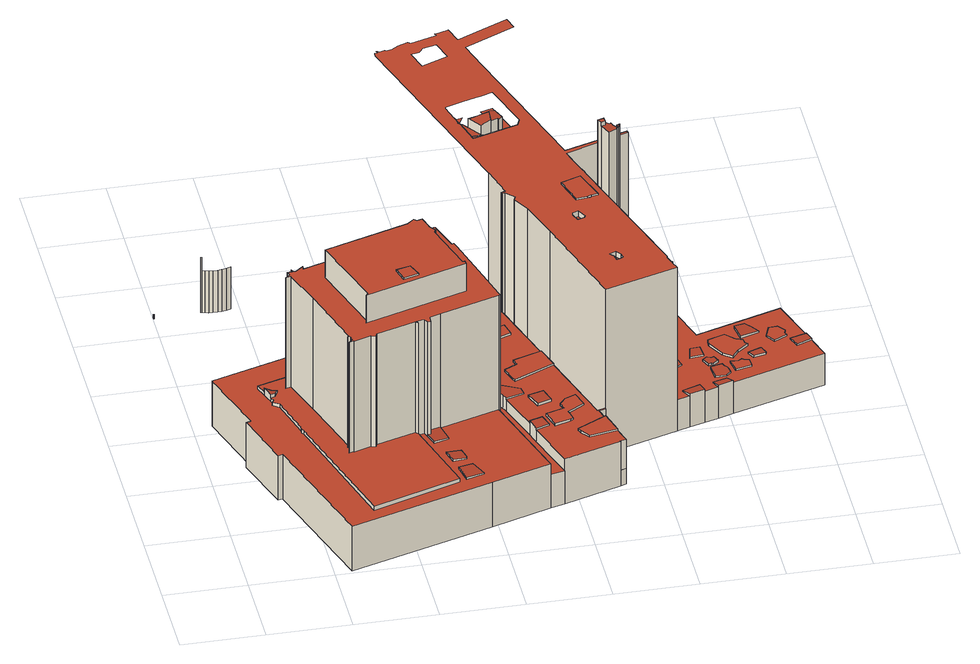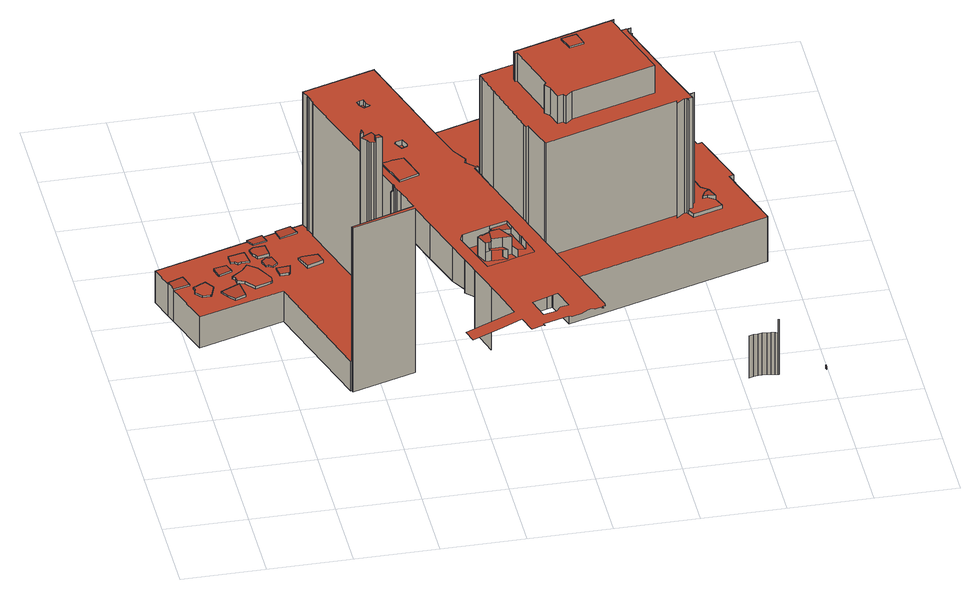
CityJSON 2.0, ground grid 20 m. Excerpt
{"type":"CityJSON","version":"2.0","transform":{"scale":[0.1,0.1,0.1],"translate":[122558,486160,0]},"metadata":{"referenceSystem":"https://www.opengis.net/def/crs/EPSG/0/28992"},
"CityObjects":{
"building1":{"type":"Building","attributes":{"aantal_verblijfsobjecten":11,"bouwjaar":1990,"gebruiksdoel":"bijeenkomstfunctie,onderwijsfunctie,winkelfunctie","oppervlakte_max":21258,"oppervlakte_min":65,"rdf_seealso":"http://bag.basisregistraties.overheid.nl/bag/id/pand/0363100012185420","rf_extrusion_mode":"standard","rf_force_lod11":false,"rf_h_ground":0.588,"rf_h_pc_98p":0,"rf_h_roof_50p":15.75,"rf_h_roof_70p":39.68,"rf_h_roof_max":51.8,"rf_h_roof_min":8.48,"rf_h_roof_ridge":46.74,"rf_is_glass_roof":false,"rf_nodata_frac":0.0242,"rf_nodata_r":0,"rf_pc_select":"PREFERRED_AND_LATEST","rf_pc_year":0,"rf_pointcloud_unusable":false,"rf_pt_density":16.63,"rf_ridgelines":9,"rf_rmse_lod22":0.879,"rf_roof_planes":178,"rf_roof_type":"slanted","rf_success":true,"rf_t_run":5727,"rf_volume_lod22":271666.47,"status":"Pand in gebruik"},"children":["building1-1"]},
"building1-1":{"type":"BuildingPart","parents":["building1"],"geometry":[{"type":"MultiSurface","lod":"2.2","boundaries":[[[0,1,2,3]],[[4,5,1,0]],[[3,2,6,7]],[[8,9,10,11]],[[12,13,9,8]],[[11,10,5,4]],[[7,6,14,15]],[[16,17,18,19]],[[20,21,22,23]],[[24,19,18,25,26,27]],[[26,25,21,20]],[[23,22,28,29]],[[30,31,32,33]],[[34,35,31,30]],[[36,37,35,34]],[[38,39,19,24]],[[40,41,42,43]],[[44,45,41,40]],[[27,26,46,47]],[[29,28,37,36]],[[44,40,43,48]],[[47,49,38,24,27]],[[49,50,39,38]],[[47,46,50,49]],[[51,52,17,16]],[[53,54,55,56]],[[56,55,57,58]],[[59,60,61,62]],[[62,61,63,64]],[[65,66,67,68,69,63,61,60,70,71,72,73,57,55,54,74,75,76,51,16,19,39,50,46,26,20,23,29,36,34,30,33,77,78]],[[79,74,54,53]],[[58,57,73,80]],[[81,72,71,82]],[[82,71,70,83]],[[80,73,72,81]],[[83,70,60,59]],[[64,63,69,84]],[[85,75,74,79]],[[76,86,52,51]],[[87,76,75,85]],[[88,89,86,76,87]],[[90,91,89,88]],[[84,69,68,92]],[[93,94,91,90]],[[95,96,94,93]],[[15,14,97,98]],[[99,100,101,102,103]],[[92,68,67,104]],[[33,32,105,77]],[[102,101,106,107]],[[104,67,66,108]],[[107,106,109,110]],[[25,18,17,52,86,89,91,94,96,111,112,113,114,12,8,11,4,0,3,7,15,98,115,116,117,118,119,120,121,122,123,105,32,31,35,37,28,22,21],[124,125,126,127],[128,129,130,131,132,133]],[[134,135,136,137]],[[138,139,135,134]],[[110,109,140,141]],[[141,140,142,143]],[[143,142,144,145]],[[145,144,146,147]],[[147,146,148,149]],[[108,66,65,150]],[[114,151,13,12]],[[108,150,152,153,154,155,156,157,158,159,160,161,162,163,164,165,166,167,168,95,93,90,88,87,85,79,53,56,58,80,81,82,83,59,62,64,84,92,104],[169,170,171,172,173,136,135,139,174,175,176,177,178]],[[150,65,78,152]],[[77,105,123,78]],[[152,78,123,122,153]],[[179,180,181,182]],[[183,174,139,138]],[[153,122,121,154]],[[184,185,180,179]],[[154,121,120,186,155]],[[187,127,126,188]],[[182,189,184,179]],[[186,120,119,190]],[[182,181,191,189]],[[155,186,192,156]],[[193,130,129,194]],[[137,136,173,195]],[[156,192,196,157]],[[197,196,192,186,190,198]],[[189,191,185,184]],[[190,119,118,198]],[[199,124,127,187]],[[194,129,128,200]],[[201,199,187,188]],[[188,126,125,201]],[[168,111,96,95]],[[202,131,130,193]],[[194,200,203,204,202,193]],[[157,196,197,158]],[[200,128,133,203]],[[203,133,132,204]],[[204,132,131,202]],[[198,118,117,197]],[[201,125,124,199]],[[205,206,207,208,209,210,211,183,138,134,137,195,212],[191,181,180,185]],[[158,197,117,116,159]],[[211,175,174,183]],[[210,176,175,211]],[[209,177,176,210]],[[208,178,177,209]],[[205,171,170,206]],[[98,97,213,214,115]],[[207,169,178,208]],[[206,170,169,207]],[[212,172,171,205]],[[195,173,172,212]],[[113,215,151,114]],[[112,216,217,215,113]],[[111,218,216,112]],[[167,219,218,111,168]],[[166,220,221,219,167]],[[115,214,222,116]],[[165,223,220,166]],[[159,116,222,224,160]],[[225,216,218,219,221,226]],[[225,227,217,216]],[[160,224,228,161]],[[161,228,229,230,162]],[[164,231,223,165]],[[232,226,221,220]],[[162,230,233,234,163]],[[163,234,231,164]],[[235,225,226,232]],[[234,233,236]],[[230,229,237,238]],[[222,214,239,240,241,242,243,237,229,228,224]],[[214,213,244,239]],[[230,238,245,246,247,248,236,233]],[[249,238,237,243,250]],[[248,251,236]],[[252,253,245,238,249]],[[254,248,247,255]],[[256,247,246]],[[245,253,246]],[[250,243,242,257,258]],[[257,242,241,259]],[[260,259,241,240,261,262]],[[261,240,239,263]],[[264,265,253,252]],[[266,264,252,249,250,258,267]],[[268,269,251,248,254]],[[270,271,259,260]],[[255,247,256,272,273]],[[270,260,262,274]],[[262,261,275,274]],[[258,257,276,267]],[[268,254,255,273]],[[266,277,265,264]],[[274,275,271,270]],[[267,276,277,266]],[[278,279,280,281]],[[281,280,282,283]],[[284,285,227,225,235]],[[286,287,288,289]],[[290,291,292,293]],[[273,272,269,268]],[[293,292,294,295]],[[294,292,291,296,297,298,299,284,235,232,220,223,231,234,236,251,269,272,256,246,253,265,277,276,257,259,271,275,261,263,300,301,302,303,304,305,306,307,308,309,310,311,312],[313,314,315,316],[317,288,287,318],[319,320,321,282,280,279,322,323,324,325,326]],[[327,296,291,290]],[[289,288,317,328]],[[328,329,286,289]],[[329,318,287,286]],[[283,282,321,330]],[[331,322,279,278]],[[263,239,244,332,333,300]],[[334,297,296,327]],[[335,306,305,336]],[[328,317,318,329]],[[293,295,337,338,334,327,290]],[[336,305,304,339]],[[330,321,320,340]],[[340,341,342,343,344,345,331,278,281,283,330]],[[345,323,322,331]],[[340,320,319,341]],[[346,314,313,347]],[[295,294,312,337]],[[344,324,323,345]],[[347,313,316,348]],[[346,347,348,349]],[[349,315,314,346]],[[350,351,335,336,339]],[[338,298,297,334]],[[341,319,326,342]],[[351,307,306,335]],[[339,304,303,350]],[[343,325,324,344]],[[348,316,315,349]],[[342,326,325,343]],[[300,333,352,301]],[[353,284,299,354]],[[298,355,356,299]],[[301,352,357,302]],[[333,358,357,352]],[[333,332,359,358]],[[354,299,356,360,361]],[[337,312,362,355,298,338]],[[363,364,285,284,353]],[[311,365,362,312]],[[307,366,367,308]],[[350,303,368,366,307,351]],[[302,357,369,368,303]],[[358,359,369,357]],[[370,371,364,363]],[[372,373,360,356,355,362,365,374,375,376]],[[361,360,373,377]],[[377,373,372,378]],[[378,372,376,379]],[[310,374,365,311]],[[308,367,380,309]],[[379,376,375,381]],[[381,375,374,310,382]],[[382,310,309,383]],[[384,385,386,387]],[[387,386,388,389]],[[390,391,392,393]],[[393,392,394,385,384]],[[389,388,395,396]],[[397,398,399,395,388,386,385,394,400,401]],[[402,400,394,392]],[[398,403,404,399]],[[405,406,391,390]],[[407,398,397,408]],[[409,410,402,392,391,406,411,412]],[[410,413,414,400,402]],[[415,416,417,403,398,407]],[[409,418,413,410]],[[400,414,419,420,401]],[[401,420,421,397]],[[412,422,418,409]],[[411,423,422,412]],[[424,425,417,416]],[[406,426,423,411]],[[415,407,408,427,428]],[[420,419,429,430]],[[420,430,431,421]],[[408,397,421,431,432,427]],[[433,434,435,436]],[[436,435,437,438]],[[425,439,440,441,442,443,444,429,419,414,413,418,422,423,426,445,446,447,448,449,450,451,452,453,454,455,456,457,458,459,404,403,417]],[[460,461,462,463]],[[430,429,444,431]],[[464,465,461,460]],[[428,466,467,416,415]],[[463,462,468,469]],[[470,471,465,464]],[[472,424,416,467,473,474]],[[475,476,434,433]],[[435,434,476,477,478,437]],[[438,437,478,479]],[[465,471,480,481,468,462,461]],[[427,432,466,428]],[[432,431,444,443,482]],[[483,445,426,406,405]],[[484,480,471,470]],[[383,309,380,485,486,487]],[[488,473,467,466]],[[469,468,481,489]],[[490,477,476,475]],[[479,478,477,490]],[[489,481,480,484]],[[466,432,482,491,492,493,494,495,488]],[[482,443,442,491]],[[496,497,498,499,370,363,353,354,361,377,378,379,381,382,383,487,500,501,502,503,504,505,506,507,508,509,510,511,512,513,514,515,516,517,518,519,520,521,522,523,524,525,526,527,528,529,530,531,532,533,534,535,536,537,538],[539,540,541,542,543,544,545],[546,547,548,549,550,551,483,405,390,393,384,387,389,396,552],[470,464,460,463,469,489,484],[433,436,438,479,490,475],[553,554,555,556,557,558]],[[491,442,441,492]],[[559,542,541,560]],[[492,441,440,493]],[[560,541,540,561]],[[562,543,542,559]],[[562,559,560,561,563,564]],[[539,565,566,540]],[[551,446,445,483]],[[561,540,566,567,545,563]],[[566,565,567]],[[545,567,565,539]],[[563,545,544,564]],[[564,544,543,562]],[[512,568,569,570,513]],[[511,571,568,512]],[[508,572,573,574,509]],[[507,575,572,508]],[[506,576,577,575,507]],[[510,578,571,511]],[[509,574,578,510]],[[576,579,577]],[[575,577,579,580]],[[576,581,582,579]],[[505,583,581,576,506]],[[584,585,573,572]],[[580,586,584,572,575]],[[587,588,569,568]],[[503,589,590,504]],[[580,579,582,591,592,586]],[[504,590,583,505]],[[487,486,593,500]],[[592,594,595,596,587,568,571,578,574,573,585]],[[502,597,589,503]],[[500,593,598,501]],[[586,592,585,584]],[[501,598,597,502]],[[592,591,599,594]],[[594,599,600,595]],[[596,601,588,587]],[[486,485,602,603]],[[595,600,604,605]],[[606,607,601,596]],[[606,596,595,605,608,609]],[[610,605,604,611,612,613]],[[612,611,614,615]],[[607,606,609]],[[616,617,618,619]],[[610,613,620,621]],[[622,623,603,624]],[[613,612,625,620]],[[621,626,608,605,610]],[[620,625,626,621]],[[627,628,608,626]],[[615,614,629,630]],[[612,615,630,631,632,633,634,627,626,625]],[[634,635,628,627]],[[619,618,636,637]],[[633,638,635,634]],[[639,640,623,622]],[[641,630,629,642,643]],[[624,644,639,622]],[[632,645,638,633]],[[646,647,617,616]],[[624,603,602,648,649,644]],[[619,637,650,646,616]],[[651,631,630,641]],[[641,643,652,651]],[[643,642,653,652]],[[631,654,645,632]],[[652,653,654,631,651]],[[637,636,655,650]],[[644,649,640,639]],[[650,655,647,646]],[[513,570,656,514]],[[515,657,658,516]],[[659,660,661,662,656,570,569,588,601,607,609,608,628,635,638,645,654,653,642,629,614,611,604,600,599,591,582,581,583,590,589,597,598,593,486,603,623,640,649,663,664,665,666,667,668,669,670],[636,618,617,647,655],[671,672,673,674,675],[676,677,678,679,680],[681,682,683,684,685,686,687,688],[689,690,691,692,693,694,695,696,697,698,699],[700,701,702,703,704,705],[706,707,708,709,710,711,712,713],[714,715,716,717,718,719,720,721],[722,723,724,725,726,727,728,729]],[[649,648,730,663]],[[731,664,663,732]],[[733,676,680,734]],[[735,677,676,733]],[[734,680,679,736]],[[737,665,664,731]],[[738,708,707,739]],[[732,740,737,731]],[[736,741,735,733,734]],[[732,663,730,742,666,740]],[[743,719,718,744]],[[744,718,717,745]],[[739,707,706,746]],[[741,678,677,735]],[[747,720,719,743]],[[745,717,716,748]],[[736,679,678,741]],[[749,750,751,747,743,744,745,748]],[[752,709,708,738]],[[740,666,665,737]],[[751,721,720,747]],[[748,716,715,749]],[[739,746,753,754,755,756,752,738]],[[750,714,721,751]],[[746,706,713,753]],[[749,715,714,750]],[[756,710,709,752]],[[514,656,757,657,515]],[[662,758,757,656]],[[755,711,710,756]],[[753,713,712,754]],[[754,712,711,755]],[[661,759,758,662]],[[760,694,693,761]],[[761,693,692,762]],[[763,695,694,760]],[[764,724,723,765]],[[766,725,724,764]],[[762,692,691,767]],[[768,726,725,766]],[[765,723,722,769]],[[770,696,695,763]],[[765,769,771,772,773,768,766,764]],[[773,727,726,768]],[[767,691,690,774]],[[774,775,776,777,778,770,763,760,761,762,767]],[[772,728,727,773]],[[771,729,728,772]],[[769,722,729,771]],[[778,697,696,770]],[[774,690,689,775]],[[779,701,700,780]],[[777,698,697,778]],[[776,699,698,777]],[[775,689,699,776]],[[781,673,672,782]],[[783,702,701,779]],[[780,700,705,784]],[[785,783,779,780,784,786]],[[787,674,673,781]],[[785,703,702,783]],[[666,742,788,667]],[[784,705,704,786]],[[786,704,703,785]],[[782,672,671,789]],[[787,781,782,789,790]],[[660,791,759,661]],[[790,675,674,787]],[[789,671,675,790]],[[792,683,682,793]],[[794,684,683,792]],[[795,685,684,794]],[[793,682,681,796]],[[793,796,797,798,799,795,794,792]],[[799,686,685,795]],[[796,681,688,797]],[[800,670,669,801]],[[798,687,686,799]],[[797,688,687,798]],[[802,659,670,800]],[[801,803,802,800]],[[801,669,668,803]],[[659,804,791,660]],[[803,668,805,804,659,802]],[[667,788,805,668]]],"semantics":{"surfaces":[{"type":"WallSurface","on_footprint_edge":true},{"type":"WallSurface","on_footprint_edge":false},{"type":"RoofSurface","rf_azimuth":346.99,"rf_h_roof_50p":1.41,"rf_h_roof_70p":1.46,"rf_h_roof_max":1.46,"rf_h_roof_min":1.41,"rf_slope":5.31},{"type":"RoofSurface","rf_azimuth":72.4,"rf_h_roof_50p":14.7,"rf_h_roof_70p":14.75,"rf_h_roof_max":14.83,"rf_h_roof_min":14.42,"rf_slope":9.79},{"type":"RoofSurface","rf_azimuth":41.65,"rf_h_roof_50p":13.84,"rf_h_roof_70p":13.85,"rf_h_roof_max":44.17,"rf_h_roof_min":13.82,"rf_slope":0.0766},{"type":"RoofSurface","rf_azimuth":111.1,"rf_h_roof_50p":12.82,"rf_h_roof_70p":12.84,"rf_h_roof_max":44.18,"rf_h_roof_min":12.73,"rf_slope":0.108},{"type":"RoofSurface","rf_azimuth":266.12,"rf_h_roof_50p":44.18,"rf_h_roof_70p":51.77,"rf_h_roof_max":52.16,"rf_h_roof_min":44.17,"rf_slope":0},{"type":"RoofSurface","rf_azimuth":343,"rf_h_roof_50p":52.16,"rf_h_roof_70p":52.16,"rf_h_roof_max":52.16,"rf_h_roof_min":52.16,"rf_slope":0.0713},{"type":"RoofSurface","rf_azimuth":67,"rf_h_roof_50p":13.17,"rf_h_roof_70p":13.2,"rf_h_roof_max":44.18,"rf_h_roof_min":13.09,"rf_slope":2.27},{"type":"RoofSurface","rf_azimuth":67.86,"rf_h_roof_50p":13.19,"rf_h_roof_70p":13.22,"rf_h_roof_max":13.3,"rf_h_roof_min":13.09,"rf_slope":2.54},{"type":"RoofSurface","rf_azimuth":70.39,"rf_h_roof_50p":13.17,"rf_h_roof_70p":13.2,"rf_h_roof_max":13.27,"rf_h_roof_min":13.09,"rf_slope":2.68},{"type":"RoofSurface","rf_azimuth":224.04,"rf_h_roof_50p":51.78,"rf_h_roof_70p":51.78,"rf_h_roof_max":52.16,"rf_h_roof_min":51.77,"rf_slope":0},{"type":"RoofSurface","rf_azimuth":72.22,"rf_h_roof_50p":9.72,"rf_h_roof_70p":12.8,"rf_h_roof_max":12.97,"rf_h_roof_min":9.7,"rf_slope":1.53},{"type":"RoofSurface","rf_azimuth":72.22,"rf_h_roof_50p":9.71,"rf_h_roof_70p":9.73,"rf_h_roof_max":44.18,"rf_h_roof_min":9.66,"rf_slope":1.53},{"type":"RoofSurface","rf_azimuth":250.7,"rf_h_roof_50p":12.54,"rf_h_roof_70p":13.01,"rf_h_roof_max":44.18,"rf_h_roof_min":11,"rf_slope":42.09},{"type":"RoofSurface","rf_azimuth":156.71,"rf_h_roof_50p":13.43,"rf_h_roof_70p":13.48,"rf_h_roof_max":13.58,"rf_h_roof_min":13.32,"rf_slope":2.99},{"type":"RoofSurface","rf_azimuth":161.85,"rf_h_roof_50p":13.51,"rf_h_roof_70p":13.53,"rf_h_roof_max":13.58,"rf_h_roof_min":13.44,"rf_slope":2.58},{"type":"RoofSurface","rf_azimuth":252.84,"rf_h_roof_50p":13.44,"rf_h_roof_70p":13.5,"rf_h_roof_max":13.58,"rf_h_roof_min":13.3,"rf_slope":2.82},{"type":"RoofSurface","rf_azimuth":77.54,"rf_h_roof_50p":12.95,"rf_h_roof_70p":12.96,"rf_h_roof_max":45.71,"rf_h_roof_min":12.91,"rf_slope":0.157},{"type":"RoofSurface","rf_azimuth":344.61,"rf_h_roof_50p":13.45,"rf_h_roof_70p":13.49,"rf_h_roof_max":13.56,"rf_h_roof_min":13.33,"rf_slope":3.12},{"type":"RoofSurface","rf_azimuth":86.99,"rf_h_roof_50p":13.42,"rf_h_roof_70p":13.46,"rf_h_roof_max":13.55,"rf_h_roof_min":13.28,"rf_slope":1.39},{"type":"RoofSurface","rf_azimuth":104.28,"rf_h_roof_50p":13.41,"rf_h_roof_70p":13.44,"rf_h_roof_max":13.55,"rf_h_roof_min":13.27,"rf_slope":2.1},{"type":"RoofSurface","rf_azimuth":355.62,"rf_h_roof_50p":13.43,"rf_h_roof_70p":13.45,"rf_h_roof_max":13.5,"rf_h_roof_min":13.36,"rf_slope":1.96},{"type":"RoofSurface","rf_azimuth":155.66,"rf_h_roof_50p":13.46,"rf_h_roof_70p":13.51,"rf_h_roof_max":13.57,"rf_h_roof_min":13.3,"rf_slope":2.88},{"type":"RoofSurface","rf_azimuth":167.27,"rf_h_roof_50p":4.93,"rf_h_roof_70p":4.93,"rf_h_roof_max":12.91,"rf_h_roof_min":4.93,"rf_slope":1.52},{"type":"RoofSurface","rf_azimuth":251.37,"rf_h_roof_50p":9.7,"rf_h_roof_70p":12.92,"rf_h_roof_max":45.71,"rf_h_roof_min":9.67,"rf_slope":0.993},{"type":"RoofSurface","rf_azimuth":255.31,"rf_h_roof_50p":45.71,"rf_h_roof_70p":45.71,"rf_h_roof_max":46.41,"rf_h_roof_min":45.71,"rf_slope":5.42},{"type":"RoofSurface","rf_azimuth":356.61,"rf_h_roof_50p":45.71,"rf_h_roof_70p":45.71,"rf_h_roof_max":45.71,"rf_h_roof_min":45.71,"rf_slope":5.72},{"type":"RoofSurface","rf_azimuth":254.64,"rf_h_roof_50p":46.59,"rf_h_roof_70p":46.71,"rf_h_roof_max":46.92,"rf_h_roof_min":46.29,"rf_slope":7.54},{"type":"RoofSurface","rf_azimuth":72.26,"rf_h_roof_50p":45.71,"rf_h_roof_70p":45.71,"rf_h_roof_max":46.54,"rf_h_roof_min":45.7,"rf_slope":22.91},{"type":"RoofSurface","rf_azimuth":50.76,"rf_h_roof_50p":45.7,"rf_h_roof_70p":45.71,"rf_h_roof_max":46.89,"rf_h_roof_min":45.7,"rf_slope":0.27},{"type":"RoofSurface","rf_azimuth":255.32,"rf_h_roof_50p":45.71,"rf_h_roof_70p":45.71,"rf_h_roof_max":46.66,"rf_h_roof_min":45.7,"rf_slope":5.42},{"type":"RoofSurface","rf_azimuth":312.9,"rf_h_roof_50p":45.69,"rf_h_roof_70p":45.69,"rf_h_roof_max":45.7,"rf_h_roof_min":45.69,"rf_slope":2.02},{"type":"RoofSurface","rf_azimuth":22.57,"rf_h_roof_50p":45.69,"rf_h_roof_70p":45.69,"rf_h_roof_max":45.69,"rf_h_roof_min":45.69,"rf_slope":1.21},{"type":"RoofSurface","rf_azimuth":93.31,"rf_h_roof_50p":46.51,"rf_h_roof_70p":46.54,"rf_h_roof_max":46.92,"rf_h_roof_min":46.39,"rf_slope":4.38},{"type":"RoofSurface","rf_azimuth":85.56,"rf_h_roof_50p":45.7,"rf_h_roof_70p":45.71,"rf_h_roof_max":50.18,"rf_h_roof_min":45.67,"rf_slope":0.0593},{"type":"RoofSurface","rf_azimuth":95.36,"rf_h_roof_50p":46.14,"rf_h_roof_70p":46.15,"rf_h_roof_max":46.16,"rf_h_roof_min":46.12,"rf_slope":0.305},{"type":"RoofSurface","rf_azimuth":63.09,"rf_h_roof_50p":45.69,"rf_h_roof_70p":45.69,"rf_h_roof_max":46.13,"rf_h_roof_min":45.69,"rf_slope":0.13},{"type":"RoofSurface","rf_azimuth":51.46,"rf_h_roof_50p":10.85,"rf_h_roof_70p":10.85,"rf_h_roof_max":10.86,"rf_h_roof_min":10.84,"rf_slope":2},{"type":"RoofSurface","rf_azimuth":71.92,"rf_h_roof_50p":44.18,"rf_h_roof_70p":44.18,"rf_h_roof_max":44.44,"rf_h_roof_min":44.01,"rf_slope":33.68},{"type":"RoofSurface","rf_azimuth":51.48,"rf_h_roof_50p":10.79,"rf_h_roof_70p":10.81,"rf_h_roof_max":45.69,"rf_h_roof_min":10.75,"rf_slope":2},{"type":"RoofSurface","rf_azimuth":74.88,"rf_h_roof_50p":9.83,"rf_h_roof_70p":10.16,"rf_h_roof_max":10.79,"rf_h_roof_min":8.86,"rf_slope":36.1},{"type":"RoofSurface","rf_azimuth":210.93,"rf_h_roof_50p":59.84,"rf_h_roof_70p":59.84,"rf_h_roof_max":59.86,"rf_h_roof_min":59.82,"rf_slope":3.77},{"type":"RoofSurface","rf_azimuth":84.43,"rf_h_roof_50p":58.66,"rf_h_roof_70p":58.7,"rf_h_roof_max":59.86,"rf_h_roof_min":58.51,"rf_slope":4.48},{"type":"RoofSurface","rf_azimuth":346.99,"rf_h_roof_50p":9.61,"rf_h_roof_70p":9.66,"rf_h_roof_max":9.73,"rf_h_roof_min":9.49,"rf_slope":5.31},{"type":"RoofSurface","rf_azimuth":162.95,"rf_h_roof_50p":9.7,"rf_h_roof_70p":9.77,"rf_h_roof_max":9.89,"rf_h_roof_min":9.49,"rf_slope":5.34},{"type":"RoofSurface","rf_azimuth":178.56,"rf_h_roof_50p":59.69,"rf_h_roof_70p":59.7,"rf_h_roof_max":59.7,"rf_h_roof_min":59.65,"rf_slope":2.05},{"type":"RoofSurface","rf_azimuth":337.83,"rf_h_roof_50p":9.07,"rf_h_roof_70p":9.15,"rf_h_roof_max":58.75,"rf_h_roof_min":8.79,"rf_slope":0.445},{"type":"RoofSurface","rf_azimuth":338.03,"rf_h_roof_50p":9.61,"rf_h_roof_70p":9.63,"rf_h_roof_max":9.69,"rf_h_roof_min":9.5,"rf_slope":5.17},{"type":"RoofSurface","rf_azimuth":163.5,"rf_h_roof_50p":9.63,"rf_h_roof_70p":9.67,"rf_h_roof_max":9.76,"rf_h_roof_min":9.5,"rf_slope":5.02},{"type":"RoofSurface","rf_azimuth":343.9,"rf_h_roof_50p":9.57,"rf_h_roof_70p":9.61,"rf_h_roof_max":9.69,"rf_h_roof_min":9.43,"rf_slope":5.05},{"type":"RoofSurface","rf_azimuth":172.25,"rf_h_roof_50p":9.71,"rf_h_roof_70p":9.75,"rf_h_roof_max":9.85,"rf_h_roof_min":9.57,"rf_slope":4.17},{"type":"RoofSurface","rf_azimuth":327.43,"rf_h_roof_50p":9.58,"rf_h_roof_70p":9.59,"rf_h_roof_max":9.62,"rf_h_roof_min":9.53,"rf_slope":1.34},{"type":"RoofSurface","rf_azimuth":245.56,"rf_h_roof_50p":9.71,"rf_h_roof_70p":9.73,"rf_h_roof_max":9.78,"rf_h_roof_min":9.66,"rf_slope":0.915},{"type":"RoofSurface","rf_azimuth":343.64,"rf_h_roof_50p":9.58,"rf_h_roof_70p":9.62,"rf_h_roof_max":9.69,"rf_h_roof_min":9.46,"rf_slope":5.32},{"type":"RoofSurface","rf_azimuth":72.13,"rf_h_roof_50p":9.66,"rf_h_roof_70p":9.73,"rf_h_roof_max":9.87,"rf_h_roof_min":9.45,"rf_slope":5.01},{"type":"RoofSurface","rf_azimuth":336.74,"rf_h_roof_50p":9.53,"rf_h_roof_70p":9.54,"rf_h_roof_max":9.54,"rf_h_roof_min":9.52,"rf_slope":0.225},{"type":"RoofSurface","rf_azimuth":340.3,"rf_h_roof_50p":9.59,"rf_h_roof_70p":9.64,"rf_h_roof_max":9.72,"rf_h_roof_min":9.46,"rf_slope":5.04}],"values":[0,0,0,0,0,0,0,1,1,1,1,1,1,1,1,1,0,0,1,1,2,3,1,1,1,1,1,1,1,4,1,1,1,1,1,1,1,1,1,1,1,1,1,1,1,0,0,1,1,0,1,0,5,1,1,0,0,0,0,0,1,0,6,1,1,1,1,1,1,1,1,1,7,1,1,1,1,1,1,8,1,1,1,1,9,1,1,1,10,1,1,1,1,1,1,11,1,1,1,1,1,1,0,1,1,1,1,0,0,1,1,1,1,1,1,12,0,1,1,1,1,1,1,1,1,1,13,0,14,1,1,1,1,1,1,1,1,1,1,1,15,1,1,1,16,1,1,17,1,1,1,1,1,0,1,1,1,1,18,1,1,19,1,1,1,0,1,1,1,20,1,1,21,1,1,1,1,1,1,22,1,23,1,1,1,1,1,1,1,1,1,1,1,24,0,1,1,0,1,0,0,0,0,0,25,1,1,1,1,0,1,1,1,1,1,1,1,1,26,1,1,1,1,27,1,1,1,1,1,1,1,1,1,28,1,29,1,1,1,30,1,1,1,1,1,1,31,1,32,1,33,1,1,1,1,0,1,1,1,1,1,34,1,35,1,1,1,1,1,36,1,1,1,37,1,1,1,1,1,1,1,1,1,1,38,1,1,1,1,39,1,1,1,1,1,40,1,1,1,1,1,1,1,0,1,1,41,1,1,1,1,42,1,1,1,1,1,1,43,1,1,1,1,1,44,1,1,0,45,1,46,1,1,1,1,1,1,1,0,47,0,1,1,1,1,1,1,48,49,0,1,1,1,1,1,1,1,50,1,1,1,1,51,1,1,1,1,0,0,1,1,1,0,1,1,1,1,1,1,1,1,1,52,1,1,53,1,1,1,1,1,1,1,1,1,1,1,1,54,1,1,0,1,1,1,55,0,1,1,1,1,1,1,56,1,1,1,1,1,1,57,1,0,0,0]}}]}
},
"vertices":[
[88,458,129],[88,458,6],[133,316,6],[133,316,128],[100,461,129],[100,461,6],[144,319,6],[144,319,128],[47,633,129],[47,633,6],[46,633,6],[46,633,129],[47,635,129],[47,635,6],[241,9,6],[241,9,128],[140,582,138],[140,582,129],[150,556,129],[150,556,138],[164,519,138],[164,519,129],[160,512,129],[160,512,138],[150,556,148],[160,529,129],[160,529,138],[160,529,148],[175,502,129],[175,502,138],[207,389,138],[207,389,128],[302,61,128],[302,61,139],[203,393,138],[203,393,128],[203,403,138],[203,403,128],[167,546,146],[167,546,138],[1,1074,15],[1,1074,6],[3,1074,6],[3,1074,15],[2,1080,14],[2,1080,6],[171,533,138],[171,533,146],[4,1080,14],[178,547,144],[178,547,138],[210,603,138],[210,603,129],[211,569,442],[211,569,138],[200,560,138],[200,560,442],[213,563,138],[213,563,442],[299,291,442],[299,291,138],[290,281,138],[290,281,442],[301,284,138],[301,284,442],[452,330,138],[357,301,138],[354,293,138],[342,296,138],[302,283,138],[296,302,138],[291,303,138],[294,307,138],[244,469,138],[208,580,138],[220,581,138],[219,587,138],[514,133,138],[458,325,138],[208,580,442],[244,469,442],[294,307,442],[291,303,442],[296,302,442],[302,283,442],[220,581,442],[219,587,128],[219,587,442],[222,581,442],[222,581,128],[228,581,442],[228,581,128],[342,296,442],[247,596,442],[247,596,128],[246,586,442],[246,586,128],[585,116,6],[585,116,128],[111,1077,158],[111,1077,6],[113,1077,6],[113,1077,121],[113,1077,158],[354,293,442],[514,133,128],[119,1075,6],[119,1075,121],[357,301,442],[128,1073,6],[128,1073,121],[568,688,128],[560,715,128],[558,715,128],[535,787,128],[730,162,127],[658,395,128],[514,350,128],[524,303,128],[488,294,128],[478,325,128],[474,337,128],[456,332,128],[458,325,128],[557,194,128],[575,153,128],[532,140,128],[522,185,128],[548,218,128],[516,215,128],[507,248,128],[542,251,128],[549,223,128],[547,223,128],[347,355,518],[347,355,442],[343,349,442],[343,349,518],[288,544,518],[288,544,442],[137,1072,6],[137,1072,121],[148,1071,6],[148,1071,121],[158,1072,6],[158,1072,121],[169,1074,6],[169,1074,122],[180,1077,6],[180,1077,122],[452,330,442],[535,787,6],[458,325,442],[456,332,442],[474,337,442],[478,325,442],[487,326,442],[488,342,442],[514,350,442],[658,395,442],[662,397,442],[659,406,442],[644,461,442],[604,604,442],[600,617,442],[594,615,442],[571,687,442],[571,688,442],[568,688,442],[548,571,442],[544,564,442],[583,435,442],[588,437,442],[589,427,442],[492,608,442],[508,622,442],[514,615,442],[527,619,442],[537,585,442],[428,429,522],[428,429,518],[438,394,518],[438,394,522],[492,608,518],[462,438,522],[462,438,518],[478,325,133],[522,185,133],[532,140,133],[475,404,522],[488,294,133],[475,404,518],[487,326,132],[507,248,133],[516,215,133],[589,427,518],[488,342,132],[514,350,131],[524,303,131],[557,194,131],[548,218,131],[575,153,131],[542,251,131],[547,223,131],[549,223,131],[583,435,518],[544,564,518],[548,571,518],[537,585,518],[527,619,518],[514,615,518],[508,622,518],[588,437,518],[730,162,6],[730,162,98],[558,715,6],[560,715,97],[560,715,6],[568,688,97],[571,688,97],[571,687,130],[571,687,97],[658,395,97],[594,615,130],[662,397,97],[572,719,97],[580,690,97],[572,719,6],[659,406,97],[644,461,97],[644,461,106],[600,617,130],[580,690,130],[604,604,114],[604,604,130],[572,719,130],[620,610,130],[661,469,97],[661,469,122],[764,172,97],[724,296,97],[715,327,97],[682,429,97],[677,442,97],[764,172,6],[668,472,129],[660,497,130],[641,556,131],[623,611,132],[661,469,136],[677,442,134],[623,611,130],[668,472,136],[668,472,130],[623,611,133],[641,556,133],[641,556,130],[682,429,130],[682,429,133],[715,327,130],[715,327,136],[724,296,130],[724,296,134],[764,172,130],[678,478,136],[678,478,130],[721,459,134],[725,441,133],[674,630,136],[674,630,130],[746,337,136],[746,337,130],[692,575,130],[692,575,136],[756,309,134],[756,309,129],[725,441,130],[721,459,130],[757,348,136],[757,348,129],[768,311,129],[768,311,135],[770,305,129],[770,305,135],[741,772,129],[741,772,6],[733,430,134],[733,430,129],[746,390,129],[746,390,136],[701,537,136],[701,537,130],[712,502,130],[712,502,135],[716,495,129],[716,495,135],[732,553,129],[727,570,129],[797,596,129],[743,767,129],[902,215,129],[901,217,129],[916,221,129],[904,259,129],[837,246,129],[820,267,129],[817,276,129],[887,312,129],[878,342,129],[895,348,129],[894,352,129],[875,346,129],[814,541,129],[714,667,129],[701,702,129],[735,712,129],[743,677,129],[780,402,129],[770,441,129],[808,347,129],[815,322,129],[808,317,129],[802,364,129],[797,381,129],[812,400,129],[838,412,129],[849,374,129],[732,553,135],[780,402,136],[770,441,133],[808,317,134],[802,364,134],[902,215,6],[902,215,49],[727,570,135],[817,276,135],[820,267,135],[814,541,133],[797,596,133],[837,246,134],[815,322,133],[808,347,134],[849,374,133],[838,412,133],[812,400,134],[797,381,135],[701,702,134],[714,667,135],[743,677,135],[735,712,134],[904,259,133],[887,312,136],[901,217,49],[741,772,457],[743,767,457],[797,596,97],[743,767,97],[916,221,49],[916,220,49],[916,220,6],[748,768,97],[748,768,457],[814,541,97],[751,775,457],[751,775,6],[875,346,97],[887,312,6],[878,342,6],[904,259,6],[916,221,6],[728,852,457],[728,852,6],[763,736,97],[768,748,97],[894,352,97],[817,601,97],[785,698,97],[768,748,457],[763,736,457],[785,698,457],[895,348,6],[817,601,457],[894,352,457],[895,348,457],[704,1056,457],[704,1056,436],[699,1060,436],[699,1060,457],[702,1060,436],[702,1060,457],[722,994,457],[722,994,450],[716,1015,448],[716,1015,457],[716,1015,436],[696,1081,436],[696,1081,457],[746,1031,439],[724,1064,438],[714,1081,437],[749,1014,439],[754,1018,440],[749,1014,448],[724,1064,414],[714,1081,414],[763,1006,457],[763,1006,449],[724,1064,463],[746,1031,464],[755,1011,448],[751,1014,448],[761,1007,449],[758,1013,448],[751,1014,414],[749,1014,414],[746,1068,465],[746,1068,440],[746,1068,414],[755,1011,414],[754,1018,414],[754,1018,428],[746,1031,430],[758,1013,414],[761,1007,414],[737,1081,440],[737,1081,414],[763,1006,414],[771,1041,468],[774,1073,469],[770,1029,414],[770,1029,421],[771,1041,419],[771,1041,466],[889,633,457],[889,633,443],[881,652,442],[881,652,457],[882,659,442],[882,659,457],[777,1080,414],[789,1080,414],[801,1053,414],[791,1046,414],[789,1049,414],[771,1041,414],[831,1027,414],[838,1044,414],[800,1162,414],[772,1153,414],[783,1119,414],[781,1106,414],[780,1106,414],[767,1101,414],[727,1085,414],[730,1090,414],[713,1114,414],[726,1139,414],[685,1126,414],[684,1122,414],[696,1081,414],[940,475,457],[940,475,443],[932,485,443],[932,485,457],[943,460,457],[943,460,443],[774,1073,466],[774,1073,443],[947,491,442],[947,491,457],[952,463,457],[952,463,443],[777,1080,443],[774,1078,443],[777,1077,443],[905,638,457],[905,638,443],[908,643,443],[896,665,442],[896,665,457],[959,467,443],[956,480,443],[789,1049,465],[831,1027,457],[959,467,457],[1071,402,6],[1071,402,92],[1071,402,457],[774,1078,466],[956,480,457],[908,643,457],[791,1046,464],[801,1053,464],[789,1080,465],[777,1080,466],[777,1077,466],[578,1368,457],[571,1366,457],[571,1367,457],[570,1357,457],[1063,424,457],[1065,424,457],[1064,427,457],[1062,427,457],[1056,445,457],[1057,449,457],[945,800,457],[944,802,457],[943,806,457],[941,813,457],[941,817,457],[939,820,457],[933,837,457],[915,894,457],[1069,946,457],[1067,952,457],[914,905,457],[799,1271,457],[776,1349,457],[900,1407,457],[890,1439,457],[814,1404,457],[765,1381,457],[752,1424,457],[749,1423,457],[721,1414,457],[720,1416,457],[719,1416,457],[723,1409,457],[658,1389,457],[653,1394,457],[629,1386,457],[613,1375,457],[603,1372,457],[600,1371,457],[595,1374,457],[580,1369,457],[579,1373,457],[576,1374,457],[936,713,457],[927,712,457],[901,709,457],[880,777,457],[927,795,457],[953,719,457],[936,715,457],[685,1126,457],[726,1139,457],[762,1150,457],[772,1153,457],[800,1162,457],[838,1044,457],[684,1122,457],[666,1298,457],[651,1347,457],[671,1351,457],[682,1364,457],[714,1372,457],[729,1322,457],[880,777,462],[901,709,461],[927,712,461],[927,795,461],[936,715,461],[953,719,461],[936,713,89],[927,712,89],[936,715,89],[933,837,108],[933,837,88],[915,894,88],[939,820,108],[943,806,444],[943,806,108],[941,813,108],[944,802,444],[945,800,109],[944,802,109],[941,817,108],[948,804,108],[948,804,442],[945,800,89],[948,804,89],[1057,449,91],[949,807,440],[949,807,108],[950,806,440],[945,833,108],[945,833,88],[1062,427,92],[1056,445,92],[950,806,89],[950,806,108],[1063,424,92],[950,807,108],[959,808,108],[952,836,108],[1064,427,92],[1065,424,92],[950,807,89],[959,808,89],[952,836,88],[1101,412,6],[1101,412,92],[971,810,89],[971,810,99],[962,842,99],[962,842,88],[985,813,89],[983,821,89],[971,810,598],[977,799,89],[977,799,588],[977,799,598],[988,772,89],[988,772,587],[1055,559,99],[1055,559,91],[1062,529,91],[1062,529,96],[987,803,598],[985,813,599],[1090,433,95],[1090,433,92],[1101,412,98],[987,803,587],[985,813,587],[990,813,587],[990,813,89],[1009,783,89],[1009,783,586],[1016,787,585],[1004,800,586],[1001,809,586],[997,807,586],[997,807,89],[1098,529,91],[1098,529,95],[1001,809,89],[1132,448,95],[1132,448,92],[1009,783,597],[1012,772,89],[1012,772,596],[1138,423,97],[1004,800,89],[1094,573,99],[1094,573,91],[1138,423,6],[1138,423,92],[1108,534,95],[1016,787,597],[1017,787,597],[1017,787,89],[1016,787,89],[1108,534,91],[1069,946,88],[1067,952,6],[914,905,6],[1408,598,91],[1372,712,91],[1165,647,90],[1072,947,88],[1171,433,92],[1164,452,92],[1197,461,92],[1208,445,92],[1434,515,92],[1416,573,92],[1379,558,92],[1369,587,91],[1305,628,91],[1260,612,91],[1254,655,91],[1279,663,91],[1292,647,91],[1137,587,91],[1140,589,91],[1161,590,91],[1164,562,91],[1131,559,91],[1364,601,91],[1333,585,91],[1318,608,91],[1329,637,91],[1331,637,91],[1350,638,91],[1364,620,91],[1361,609,91],[1269,580,91],[1242,559,91],[1228,540,91],[1206,557,91],[1183,599,91],[1184,613,91],[1187,615,91],[1225,628,91],[1245,605,91],[1262,598,91],[1264,585,91],[1273,532,92],[1265,552,91],[1295,563,91],[1297,563,91],[1304,541,92],[1302,538,92],[1199,473,92],[1172,472,92],[1170,508,91],[1197,514,91],[1200,506,91],[1206,501,92],[1208,493,92],[1210,482,92],[1185,549,91],[1191,531,91],[1178,520,91],[1174,523,91],[1167,520,91],[1158,543,91],[1169,553,91],[1179,547,91],[1262,498,92],[1225,489,92],[1223,490,92],[1218,524,91],[1237,523,91],[1245,527,91],[1252,522,92],[1261,521,92],[1171,433,6],[1164,452,95],[1171,433,97],[1137,587,97],[1131,559,95],[1140,589,97],[1164,562,95],[1197,461,95],[1170,508,98],[1172,472,96],[1208,445,97],[1161,590,97],[1208,445,6],[1158,543,95],[1167,520,97],[1174,523,97],[1199,473,95],[1169,553,94],[1178,520,97],[1191,531,97],[1185,549,95],[1179,547,95],[1197,514,98],[1210,482,96],[1208,493,97],[1206,501,97],[1200,506,98],[1069,946,6],[1072,947,6],[1165,647,6],[1184,613,97],[1183,599,97],[1206,557,97],[1187,615,97],[1223,490,96],[1225,489,96],[1218,524,95],[1228,540,97],[1237,523,95],[1262,498,96],[1225,628,97],[1261,521,96],[1252,522,96],[1245,527,96],[1242,559,97],[1269,580,98],[1264,585,98],[1262,598,98],[1245,605,98],[1265,552,95],[1273,532,97],[1254,655,98],[1260,612,99],[1295,563,95],[1302,538,97],[1297,563,95],[1304,541,97],[1279,663,96],[1434,515,6],[1305,628,95],[1292,647,95],[1372,712,6],[1318,608,95],[1333,585,95],[1329,637,95],[1331,637,95],[1364,601,95],[1361,609,95],[1364,620,95],[1350,638,95],[1369,587,95],[1379,558,97],[1408,598,95],[1416,573,97],[1408,598,6],[1416,573,6]
]}
